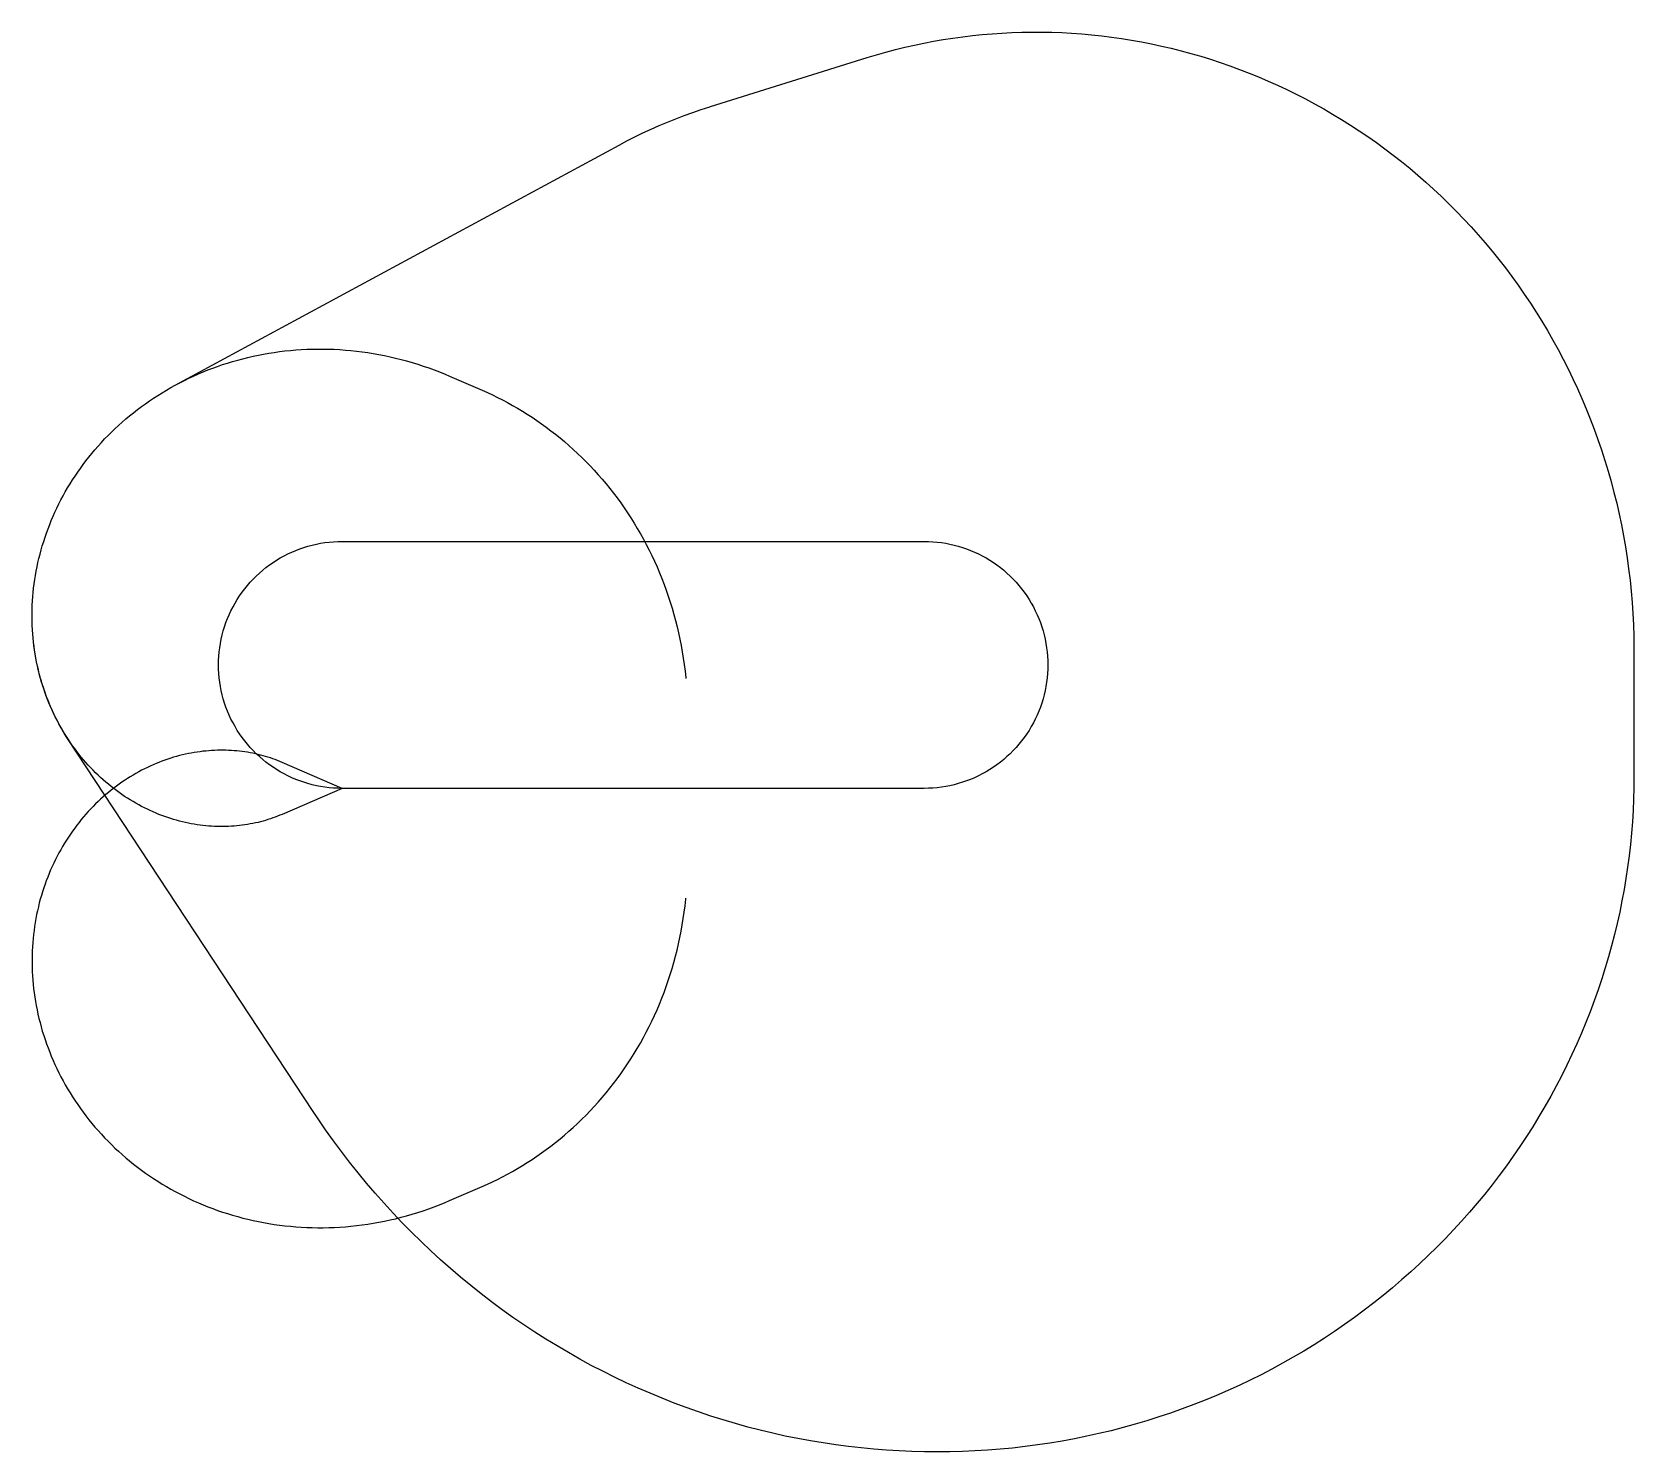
# Model space of a CAD drawing. Header units: metres. Extents: x -4139 to 17249, y -8864 to 10103.
import ezdxf

# ---------------------------------------------------------------- set-up
doc = ezdxf.new("R2010")
doc.units = ezdxf.units.M

msp = doc.modelspace()

# ---------------------------------------------------------------- linework, layer by layer
at = {"layer": 'NorminalTrack', "color": 1}
msp.add_lwpolyline([(0, 0), (0, 0), (-58, 1), (-115, 4), (-172, 9), (-230, 16), (-286, 25), (-343, 36), (-399, 49), (-455, 64), (-510, 81), (-564, 99), (-618, 120), (-671, 143), (-723, 167), (-774, 193), (-825, 221), (-874, 251), (-922, 282), (-970, 315), (-1016, 350), (-1060, 386), (-1104, 424), (-1146, 463), (-1187, 504), (-1226, 546), (-1264, 589), (-1300, 634), (-1335, 680), (-1368, 727), (-1399, 775), (-1429, 825), (-1456, 875), (-1483, 926), (-1507, 979), (-1529, 1032), (-1550, 1085), (-1569, 1140), (-1586, 1195), (-1601, 1250), (-1613, 1307), (-1624, 1363), (-1633, 1420), (-1640, 1477), (-1646, 1534), (-1649, 1592), (-1650, 1650), (-1649, 1707), (-1646, 1765), (-1640, 1822), (-1633, 1879), (-1624, 1936), (-1613, 1992), (-1601, 2049), (-1586, 2104), (-1569, 2159), (-1550, 2214), (-1529, 2267), (-1507, 2320), (-1483, 2373), (-1456, 2424), (-1429, 2474), (-1399, 2524), (-1368, 2572), (-1335, 2619), (-1300, 2665), (-1264, 2710), (-1226, 2753), (-1187, 2795), (-1146, 2836), (-1104, 2875), (-1060, 2913), (-1016, 2949), (-970, 2984), (-922, 3017), (-874, 3048), (-825, 3078), (-774, 3106), (-723, 3132), (-671, 3156), (-618, 3179), (-564, 3200), (-510, 3218), (-455, 3235), (-399, 3250), (-343, 3263), (-286, 3274), (-230, 3283), (-172, 3290), (-115, 3295), (-58, 3298), (0, 3299), (0, 3299), (7773, 3299), (7773, 3299), (7831, 3298), (7888, 3295), (7946, 3290), (8003, 3283), (8060, 3274), (8116, 3263), (8172, 3250), (8228, 3235), (8283, 3218), (8337, 3200), (8391, 3179), (8444, 3156), (8496, 3132), (8548, 3106), (8598, 3078), (8647, 3048), (8696, 3017), (8743, 2984), (8789, 2949), (8834, 2913), (8877, 2875), (8919, 2836), (8960, 2795), (8999, 2753), (9037, 2710), (9073, 2665), (9108, 2619), (9141, 2572), (9172, 2524), (9202, 2474), (9230, 2424), (9256, 2373), (9280, 2320), (9303, 2267), (9323, 2214), (9342, 2159), (9359, 2104), (9374, 2049), (9387, 1992), (9398, 1936), (9407, 1879), (9414, 1822), (9419, 1765), (9422, 1707), (9423, 1650), (9422, 1592), (9419, 1534), (9414, 1477), (9407, 1420), (9398, 1363), (9387, 1307), (9374, 1250), (9359, 1195), (9342, 1140), (9323, 1085), (9303, 1032), (9280, 979), (9256, 926), (9230, 875), (9202, 825), (9172, 775), (9141, 727), (9108, 680), (9073, 634), (9037, 589), (8999, 546), (8960, 504), (8919, 463), (8877, 424), (8834, 386), (8789, 350), (8743, 315), (8696, 282), (8647, 251), (8598, 221), (8548, 193), (8496, 167), (8444, 143), (8391, 120), (8337, 99), (8283, 81), (8228, 64), (8172, 49), (8116, 36), (8060, 25), (8003, 16), (7946, 9), (7888, 4), (7831, 1), (7773, 0), (0, 0)], dxfattribs=at)
at = {"layer": 'WindSpiral', "color": 5}
for points in [[(0, 0), (-800, -347), (-830, -359), (-861, -372), (-893, -384), (-924, -395), (-956, -406), (-989, -417), (-1022, -427), (-1055, -436), (-1088, -445), (-1122, -454), (-1156, -461), (-1191, -469), (-1226, -475), (-1261, -482), (-1297, -487), (-1332, -492), (-1368, -497), (-1405, -500), (-1441, -503), (-1478, -506), (-1515, -508), (-1552, -509), (-1590, -510), (-1628, -510), (-1665, -509), (-1704, -508), (-1742, -506), (-1780, -503), (-1819, -499), (-1857, -495), (-1896, -490), (-1935, -485), (-1974, -479), (-2013, -472), (-2052, -464), (-2092, -456), (-2131, -447), (-2170, -437), (-2209, -426), (-2249, -415), (-2288, -403), (-2327, -390), (-2366, -376), (-2406, -362), (-2445, -347), (-2484, -331), (-2523, -315), (-2561, -297), (-2600, -279), (-2639, -260), (-2677, -241), (-2715, -220), (-2753, -199), (-2791, -177), (-2829, -155), (-2866, -131), (-2903, -107), (-2940, -82), (-2977, -56), (-3013, -30), (-3049, -3), (-3084, 25), (-3120, 54), (-3155, 83), (-3189, 113), (-3224, 144), (-3257, 176), (-3291, 208), (-3324, 241), (-3356, 275), (-3388, 310), (-3420, 345), (-3451, 381), (-3482, 417), (-3512, 454), (-3541, 492), (-3570, 531), (-3599, 570), (-3627, 610), (-3654, 651), (-3681, 692), (-3707, 734), (-3732, 776), (-3757, 819), (-3781, 863), (-3804, 907), (-3827, 952), (-3849, 997), (-3871, 1043), (-3891, 1090), (-3911, 1137), (-3930, 1185), (-3949, 1233), (-3966, 1281), (-3983, 1330), (-3999, 1380), (-4014, 1430), (-4029, 1480), (-4042, 1531), (-4055, 1583), (-4067, 1634), (-4078, 1687), (-4088, 1739), (-4097, 1792), (-4106, 1845), (-4113, 1899), (-4120, 1953), (-4125, 2007), (-4130, 2061), (-4134, 2116), (-4137, 2171), (-4138, 2226), (-4139, 2282), (-4139, 2337), (-4138, 2393), (-4136, 2449), (-4133, 2506), (-4129, 2562), (-4124, 2618), (-4118, 2675), (-4111, 2731), (-4103, 2788), (-4094, 2845), (-4084, 2902), (-4073, 2959), (-4061, 3015), (-4047, 3072), (-4033, 3129), (-4018, 3185), (-4002, 3242), (-3984, 3299), (-3966, 3355), (-3946, 3411), (-3926, 3467), (-3904, 3523), (-3882, 3579), (-3858, 3634), (-3834, 3689), (-3808, 3744), (-3781, 3799), (-3753, 3853), (-3724, 3907), (-3695, 3961), (-3664, 4014), (-3632, 4067), (-3599, 4120), (-3565, 4172), (-3530, 4224), (-3494, 4275), (-3457, 4326), (-3419, 4376), (-3380, 4426), (-3340, 4475), (-3299, 4524), (-3257, 4572), (-3214, 4620), (-3170, 4667), (-3125, 4713), (-3079, 4759), (-3033, 4804), (-2985, 4848), (-2936, 4892), (-2887, 4935), (-2836, 4977), (-2785, 5018), (-2733, 5059), (-2680, 5099), (-2626, 5138), (-2572, 5176), (-2516, 5213), (-2460, 5249), (-2403, 5285), (-2345, 5320), (-2286, 5353), (-2227, 5386), (-2227, 5386), (3698, 8593), (3803, 8648), (3909, 8702), (4016, 8755), (4125, 8805), (4234, 8854), (4345, 8900), (4456, 8945), (4569, 8988), (4682, 9029), (4796, 9068), (4912, 9106), (4919, 9108), (7013, 9762), (7137, 9800), (7261, 9836), (7387, 9869), (7513, 9900), (7641, 9929), (7768, 9956), (7897, 9981), (8026, 10003), (8156, 10023), (8286, 10041), (8416, 10057), (8547, 10070), (8679, 10081), (8811, 10090), (8943, 10097), (9076, 10101), (9208, 10103), (9341, 10103), (9475, 10100), (9608, 10095), (9741, 10088), (9875, 10078), (10008, 10066), (10142, 10052), (10275, 10035), (10408, 10016), (10541, 9995), (10674, 9971), (10807, 9945), (10939, 9916), (11071, 9886), (11203, 9852), (11334, 9817), (11465, 9779), (11595, 9739), (11725, 9696), (11854, 9652), (11983, 9604), (12111, 9555), (12238, 9503), (12365, 9449), (12490, 9393), (12615, 9334), (12739, 9273), (12862, 9210), (12985, 9145), (13106, 9077), (13226, 9007), (13345, 8935), (13463, 8861), (13580, 8785), (13696, 8706), (13810, 8626), (13923, 8543), (14035, 8458), (14146, 8372), (14255, 8283), (14363, 8192), (14469, 8099), (14574, 8004), (14677, 7907), (14779, 7809), (14879, 7708), (14978, 7605), (15075, 7501), (15170, 7395), (15263, 7287), (15355, 7177), (15445, 7066), (15533, 6952), (15619, 6838), (15703, 6721), (15785, 6603), (15866, 6483), (15944, 6362), (16020, 6239), (16094, 6115), (16167, 5989), (16237, 5862), (16305, 5733), (16370, 5604), (16434, 5472), (16495, 5340), (16554, 5206), (16611, 5071), (16666, 4935), (16718, 4798), (16768, 4660), (16816, 4521), (16861, 4380), (16904, 4239), (16944, 4097), (16982, 3954), (17018, 3810), (17051, 3665), (17081, 3520), (17109, 3374), (17135, 3227), (17158, 3080), (17178, 2932), (17196, 2783), (17211, 2634), (17224, 2485), (17234, 2335), (17241, 2185), (17246, 2034), (17249, 1884), (17249, 1829), (17249, 158), (17247, 7), (17244, -144), (17237, -295), (17228, -447), (17216, -598), (17201, -749), (17184, -901), (17164, -1052), (17141, -1203), (17116, -1353), (17088, -1504), (17058, -1654), (17025, -1804), (16989, -1953), (16950, -2102), (16909, -2251), (16865, -2399), (16819, -2546), (16770, -2692), (16718, -2838), (16664, -2984), (16607, -3128), (16547, -3272), (16485, -3414), (16421, -3556), (16354, -3697), (16284, -3837), (16212, -3976), (16137, -4113), (16060, -4250), (15980, -4385), (15898, -4519), (15813, -4652), (15726, -4783), (15637, -4913), (15545, -5042), (15451, -5169), (15354, -5295), (15256, -5419), (15155, -5542), (15051, -5663), (14946, -5782), (14838, -5899), (14728, -6015), (14616, -6129), (14502, -6241), (14386, -6352), (14268, -6460), (14147, -6566), (14025, -6671), (13901, -6773), (13775, -6874), (13647, -6972), (13517, -7068), (13385, -7162), (13251, -7254), (13116, -7343), (12979, -7431), (12840, -7516), (12700, -7598), (12558, -7679), (12415, -7756), (12270, -7832), (12123, -7905), (11976, -7975), (11826, -8043), (11676, -8109), (11524, -8172), (11371, -8232), (11216, -8290), (11061, -8345), (10904, -8397), (10746, -8447), (10587, -8494), (10428, -8538), (10267, -8580), (10105, -8619), (9943, -8655), (9779, -8688), (9615, -8718), (9451, -8746), (9285, -8771), (9119, -8793), (8953, -8812), (8786, -8828), (8618, -8841), (8450, -8851), (8282, -8858), (8114, -8863), (7945, -8864), (7776, -8863), (7607, -8858), (7437, -8851), (7268, -8841), (7099, -8827), (6929, -8811), (6760, -8792), (6591, -8770), (6423, -8744), (6254, -8716), (6086, -8685), (5918, -8651), (5751, -8614), (5584, -8574), (5418, -8531), (5252, -8485), (5087, -8436), (4922, -8384), (4759, -8329), (4596, -8272), (4434, -8211), (4273, -8147), (4112, -8081), (3953, -8012), (3795, -7940), (3638, -7865), (3482, -7787), (3327, -7707), (3174, -7623), (3022, -7537), (2871, -7448), (2722, -7357), (2574, -7263), (2427, -7166), (2282, -7066), (2139, -6964), (1997, -6859), (1857, -6752), (1719, -6642), (1583, -6529), (1448, -6414), (1315, -6297), (1185, -6177), (1056, -6055), (929, -5930), (804, -5803), (682, -5674), (561, -5542), (443, -5409), (327, -5273), (213, -5135), (101, -4994), (-8, -4852), (-115, -4708), (-219, -4561), (-321, -4413), (-387, -4315), (-3656, 654), (-3683, 695), (-3709, 737), (-3734, 780), (-3759, 823), (-3783, 866), (-3806, 911), (-3829, 956), (-3851, 1001), (-3872, 1047), (-3893, 1094), (-3913, 1141), (-3932, 1188), (-3950, 1236), (-3968, 1285), (-3984, 1334), (-4000, 1384), (-4016, 1434), (-4030, 1484), (-4043, 1535), (-4056, 1587), (-4068, 1638), (-4079, 1691), (-4089, 1743), (-4098, 1796), (-4106, 1849), (-4114, 1903), (-4120, 1957), (-4126, 2011), (-4130, 2066), (-4134, 2120), (-4137, 2175), (-4139, 2231), (-4139, 2286), (-4139, 2305)], [(0, 0), (-800, -347), (-830, -359), (-861, -372), (-893, -384), (-924, -395), (-956, -406), (-989, -417), (-1022, -427), (-1055, -436), (-1088, -445), (-1122, -454), (-1156, -461), (-1191, -469), (-1226, -475), (-1261, -482), (-1297, -487), (-1332, -492), (-1368, -497), (-1405, -500), (-1441, -503), (-1478, -506), (-1515, -508), (-1552, -509), (-1590, -510), (-1628, -510), (-1665, -509), (-1704, -508), (-1742, -506), (-1780, -503), (-1819, -499), (-1857, -495), (-1896, -490), (-1935, -485), (-1974, -479), (-2013, -472), (-2052, -464), (-2092, -456), (-2131, -447), (-2170, -437), (-2209, -426), (-2249, -415), (-2288, -403), (-2327, -390), (-2366, -376), (-2406, -362), (-2445, -347), (-2484, -331), (-2523, -315), (-2561, -297), (-2600, -279), (-2639, -260), (-2677, -241), (-2715, -220), (-2753, -199), (-2791, -177), (-2829, -155), (-2866, -131), (-2903, -107), (-2940, -82), (-2977, -56), (-3013, -30), (-3049, -3), (-3084, 25), (-3120, 54), (-3155, 83), (-3189, 113), (-3224, 144), (-3257, 176), (-3291, 208), (-3324, 241), (-3356, 275), (-3388, 310), (-3420, 345), (-3451, 381), (-3482, 417), (-3512, 454), (-3541, 492), (-3570, 531), (-3599, 570), (-3627, 610), (-3654, 651), (-3681, 692), (-3707, 734), (-3732, 776), (-3757, 819), (-3781, 863), (-3804, 907), (-3827, 952), (-3849, 997), (-3871, 1043), (-3891, 1090), (-3911, 1137), (-3930, 1185), (-3949, 1233), (-3966, 1281), (-3983, 1330), (-3999, 1380), (-4014, 1430), (-4029, 1480), (-4042, 1531), (-4055, 1583), (-4067, 1634), (-4078, 1687), (-4088, 1739), (-4097, 1792), (-4106, 1845), (-4113, 1899), (-4120, 1953), (-4125, 2007), (-4130, 2061), (-4134, 2116), (-4137, 2171), (-4138, 2226), (-4139, 2282), (-4139, 2337), (-4138, 2393), (-4136, 2449), (-4133, 2506), (-4129, 2562), (-4124, 2618), (-4118, 2675), (-4111, 2731), (-4103, 2788), (-4094, 2845), (-4084, 2902), (-4073, 2959), (-4061, 3015), (-4047, 3072), (-4033, 3129), (-4018, 3185), (-4002, 3242), (-3984, 3299), (-3966, 3355), (-3946, 3411), (-3926, 3467), (-3904, 3523), (-3882, 3579), (-3858, 3634), (-3834, 3689), (-3808, 3744), (-3781, 3799), (-3753, 3853), (-3724, 3907), (-3695, 3961), (-3664, 4014), (-3632, 4067), (-3599, 4120), (-3565, 4172), (-3530, 4224), (-3494, 4275), (-3457, 4326), (-3419, 4376), (-3380, 4426), (-3340, 4475), (-3299, 4524), (-3257, 4572), (-3214, 4620), (-3170, 4667), (-3125, 4713), (-3079, 4759), (-3033, 4804), (-2985, 4848), (-2936, 4892), (-2887, 4935), (-2836, 4977), (-2785, 5018), (-2733, 5059), (-2680, 5099), (-2626, 5138), (-2572, 5176), (-2516, 5213), (-2460, 5249), (-2403, 5285), (-2345, 5320), (-2286, 5353), (-2227, 5386), (-2167, 5418), (-2106, 5449), (-2044, 5479), (-1982, 5508), (-1919, 5536), (-1855, 5563), (-1791, 5589), (-1726, 5613), (-1661, 5637), (-1595, 5660), (-1528, 5681), (-1461, 5702), (-1393, 5721), (-1325, 5739), (-1256, 5756), (-1187, 5772), (-1117, 5787), (-1047, 5801), (-976, 5813), (-905, 5824), (-834, 5834), (-762, 5843), (-690, 5850), (-618, 5856), (-545, 5861), (-472, 5865), (-399, 5868), (-325, 5869), (-252, 5869), (-178, 5867), (-104, 5865), (-30, 5861), (44, 5855), (119, 5849), (193, 5841), (268, 5832), (342, 5821), (417, 5809), (491, 5796), (566, 5781), (640, 5765), (714, 5748), (788, 5729), (862, 5710), (936, 5688), (1010, 5666), (1083, 5642), (1157, 5616), (1230, 5590), (1302, 5562), (1375, 5532), (1435, 5506), (1872, 5317), (1940, 5287), (2008, 5256), (2076, 5223), (2143, 5188), (2210, 5153), (2276, 5116), (2342, 5078), (2408, 5039), (2472, 4999), (2537, 4957), (2600, 4914), (2664, 4870), (2726, 4825), (2788, 4778), (2849, 4731), (2910, 4682), (2970, 4632), (3029, 4581), (3087, 4528), (3145, 4475), (3201, 4420), (3257, 4364), (3313, 4307), (3367, 4249), (3420, 4190), (3473, 4130), (3524, 4069), (3575, 4006), (3624, 3943), (3673, 3879), (3720, 3814), (3767, 3747), (3812, 3680), (3857, 3612), (3900, 3543), (3942, 3473), (3984, 3402), (4024, 3330), (4062, 3257), (4100, 3183), (4136, 3109), (4172, 3034), (4205, 2958), (4238, 2881), (4270, 2804), (4300, 2725), (4329, 2647), (4356, 2567), (4382, 2487), (4407, 2406), (4431, 2324), (4453, 2242), (4473, 2160), (4493, 2076), (4511, 1993), (4527, 1908), (4542, 1824), (4556, 1739), (4568, 1653), (4579, 1567), (4588, 1481), (4589, 1468)], [(0, 0), (-800, 347), (-830, 359), (-861, 372), (-893, 384), (-924, 395), (-956, 406), (-989, 417), (-1022, 427), (-1055, 436), (-1088, 445), (-1122, 454), (-1156, 461), (-1191, 469), (-1226, 475), (-1261, 482), (-1297, 487), (-1332, 492), (-1368, 497), (-1405, 500), (-1441, 503), (-1478, 506), (-1515, 508), (-1552, 509), (-1590, 510), (-1628, 510), (-1665, 509), (-1704, 508), (-1742, 506), (-1780, 503), (-1819, 499), (-1857, 495), (-1896, 490), (-1935, 485), (-1974, 479), (-2013, 472), (-2052, 464), (-2092, 456), (-2131, 447), (-2170, 437), (-2209, 426), (-2249, 415), (-2288, 403), (-2327, 390), (-2366, 376), (-2406, 362), (-2445, 347), (-2484, 331), (-2523, 315), (-2561, 297), (-2600, 279), (-2639, 260), (-2677, 241), (-2715, 220), (-2753, 199), (-2791, 177), (-2829, 155), (-2866, 131), (-2903, 107), (-2940, 82), (-2977, 56), (-3013, 30), (-3049, 3), (-3084, -25), (-3120, -54), (-3155, -83), (-3189, -113), (-3224, -144), (-3257, -176), (-3291, -208), (-3324, -241), (-3356, -275), (-3388, -310), (-3420, -345), (-3451, -381), (-3482, -417), (-3512, -454), (-3541, -492), (-3570, -531), (-3599, -570), (-3627, -610), (-3654, -651), (-3681, -692), (-3707, -734), (-3732, -776), (-3757, -819), (-3781, -863), (-3804, -907), (-3827, -952), (-3849, -997), (-3871, -1043), (-3891, -1090), (-3911, -1137), (-3930, -1185), (-3949, -1233), (-3966, -1281), (-3983, -1330), (-3999, -1380), (-4014, -1430), (-4029, -1480), (-4042, -1531), (-4055, -1583), (-4067, -1634), (-4078, -1687), (-4088, -1739), (-4097, -1792), (-4106, -1845), (-4113, -1899), (-4120, -1953), (-4125, -2007), (-4130, -2061), (-4134, -2116), (-4137, -2171), (-4138, -2226), (-4139, -2282), (-4139, -2337), (-4138, -2393), (-4136, -2449), (-4133, -2506), (-4129, -2562), (-4124, -2618), (-4118, -2675), (-4111, -2731), (-4103, -2788), (-4094, -2845), (-4084, -2902), (-4073, -2959), (-4061, -3015), (-4047, -3072), (-4033, -3129), (-4018, -3185), (-4002, -3242), (-3984, -3299), (-3966, -3355), (-3946, -3411), (-3926, -3467), (-3904, -3523), (-3882, -3579), (-3858, -3634), (-3834, -3689), (-3808, -3744), (-3781, -3799), (-3753, -3853), (-3724, -3907), (-3695, -3961), (-3664, -4014), (-3632, -4067), (-3599, -4120), (-3565, -4172), (-3530, -4224), (-3494, -4275), (-3457, -4326), (-3419, -4376), (-3380, -4426), (-3340, -4475), (-3299, -4524), (-3257, -4572), (-3214, -4620), (-3170, -4667), (-3125, -4713), (-3079, -4759), (-3033, -4804), (-2985, -4848), (-2936, -4892), (-2887, -4935), (-2836, -4977), (-2785, -5018), (-2733, -5059), (-2680, -5099), (-2626, -5138), (-2572, -5176), (-2516, -5213), (-2460, -5249), (-2403, -5285), (-2345, -5320), (-2286, -5353), (-2227, -5386), (-2167, -5418), (-2106, -5449), (-2044, -5479), (-1982, -5508), (-1919, -5536), (-1855, -5563), (-1791, -5589), (-1726, -5613), (-1661, -5637), (-1595, -5660), (-1528, -5681), (-1461, -5702), (-1393, -5721), (-1325, -5739), (-1256, -5756), (-1187, -5772), (-1117, -5787), (-1047, -5801), (-976, -5813), (-905, -5824), (-834, -5834), (-762, -5843), (-690, -5850), (-618, -5856), (-545, -5861), (-472, -5865), (-399, -5868), (-325, -5869), (-252, -5869), (-178, -5867), (-104, -5865), (-30, -5861), (44, -5855), (119, -5849), (193, -5841), (268, -5832), (342, -5821), (417, -5809), (491, -5796), (566, -5781), (640, -5765), (714, -5748), (788, -5729), (862, -5710), (936, -5688), (1010, -5666), (1083, -5642), (1157, -5616), (1230, -5590), (1302, -5562), (1375, -5532), (1435, -5506), (1872, -5317), (1940, -5287), (2008, -5256), (2076, -5223), (2143, -5188), (2210, -5153), (2276, -5116), (2342, -5078), (2408, -5039), (2472, -4999), (2537, -4957), (2600, -4914), (2664, -4870), (2726, -4825), (2788, -4778), (2849, -4731), (2910, -4682), (2970, -4632), (3029, -4581), (3087, -4528), (3145, -4475), (3201, -4420), (3257, -4364), (3313, -4307), (3367, -4249), (3420, -4190), (3473, -4130), (3524, -4069), (3575, -4006), (3624, -3943), (3673, -3879), (3720, -3814), (3767, -3747), (3812, -3680), (3857, -3612), (3900, -3543), (3942, -3473), (3984, -3402), (4024, -3330), (4062, -3257), (4100, -3183), (4136, -3109), (4172, -3034), (4205, -2958), (4238, -2881), (4270, -2804), (4300, -2725), (4329, -2647), (4356, -2567), (4382, -2487), (4407, -2406), (4431, -2324), (4453, -2242), (4473, -2160), (4493, -2076), (4511, -1993), (4527, -1908), (4542, -1824), (4556, -1739), (4568, -1653), (4579, -1567), (4588, -1481), (4589, -1468)]]:
    msp.add_lwpolyline(points, dxfattribs=at)

doc.saveas('drawing.dxf')
